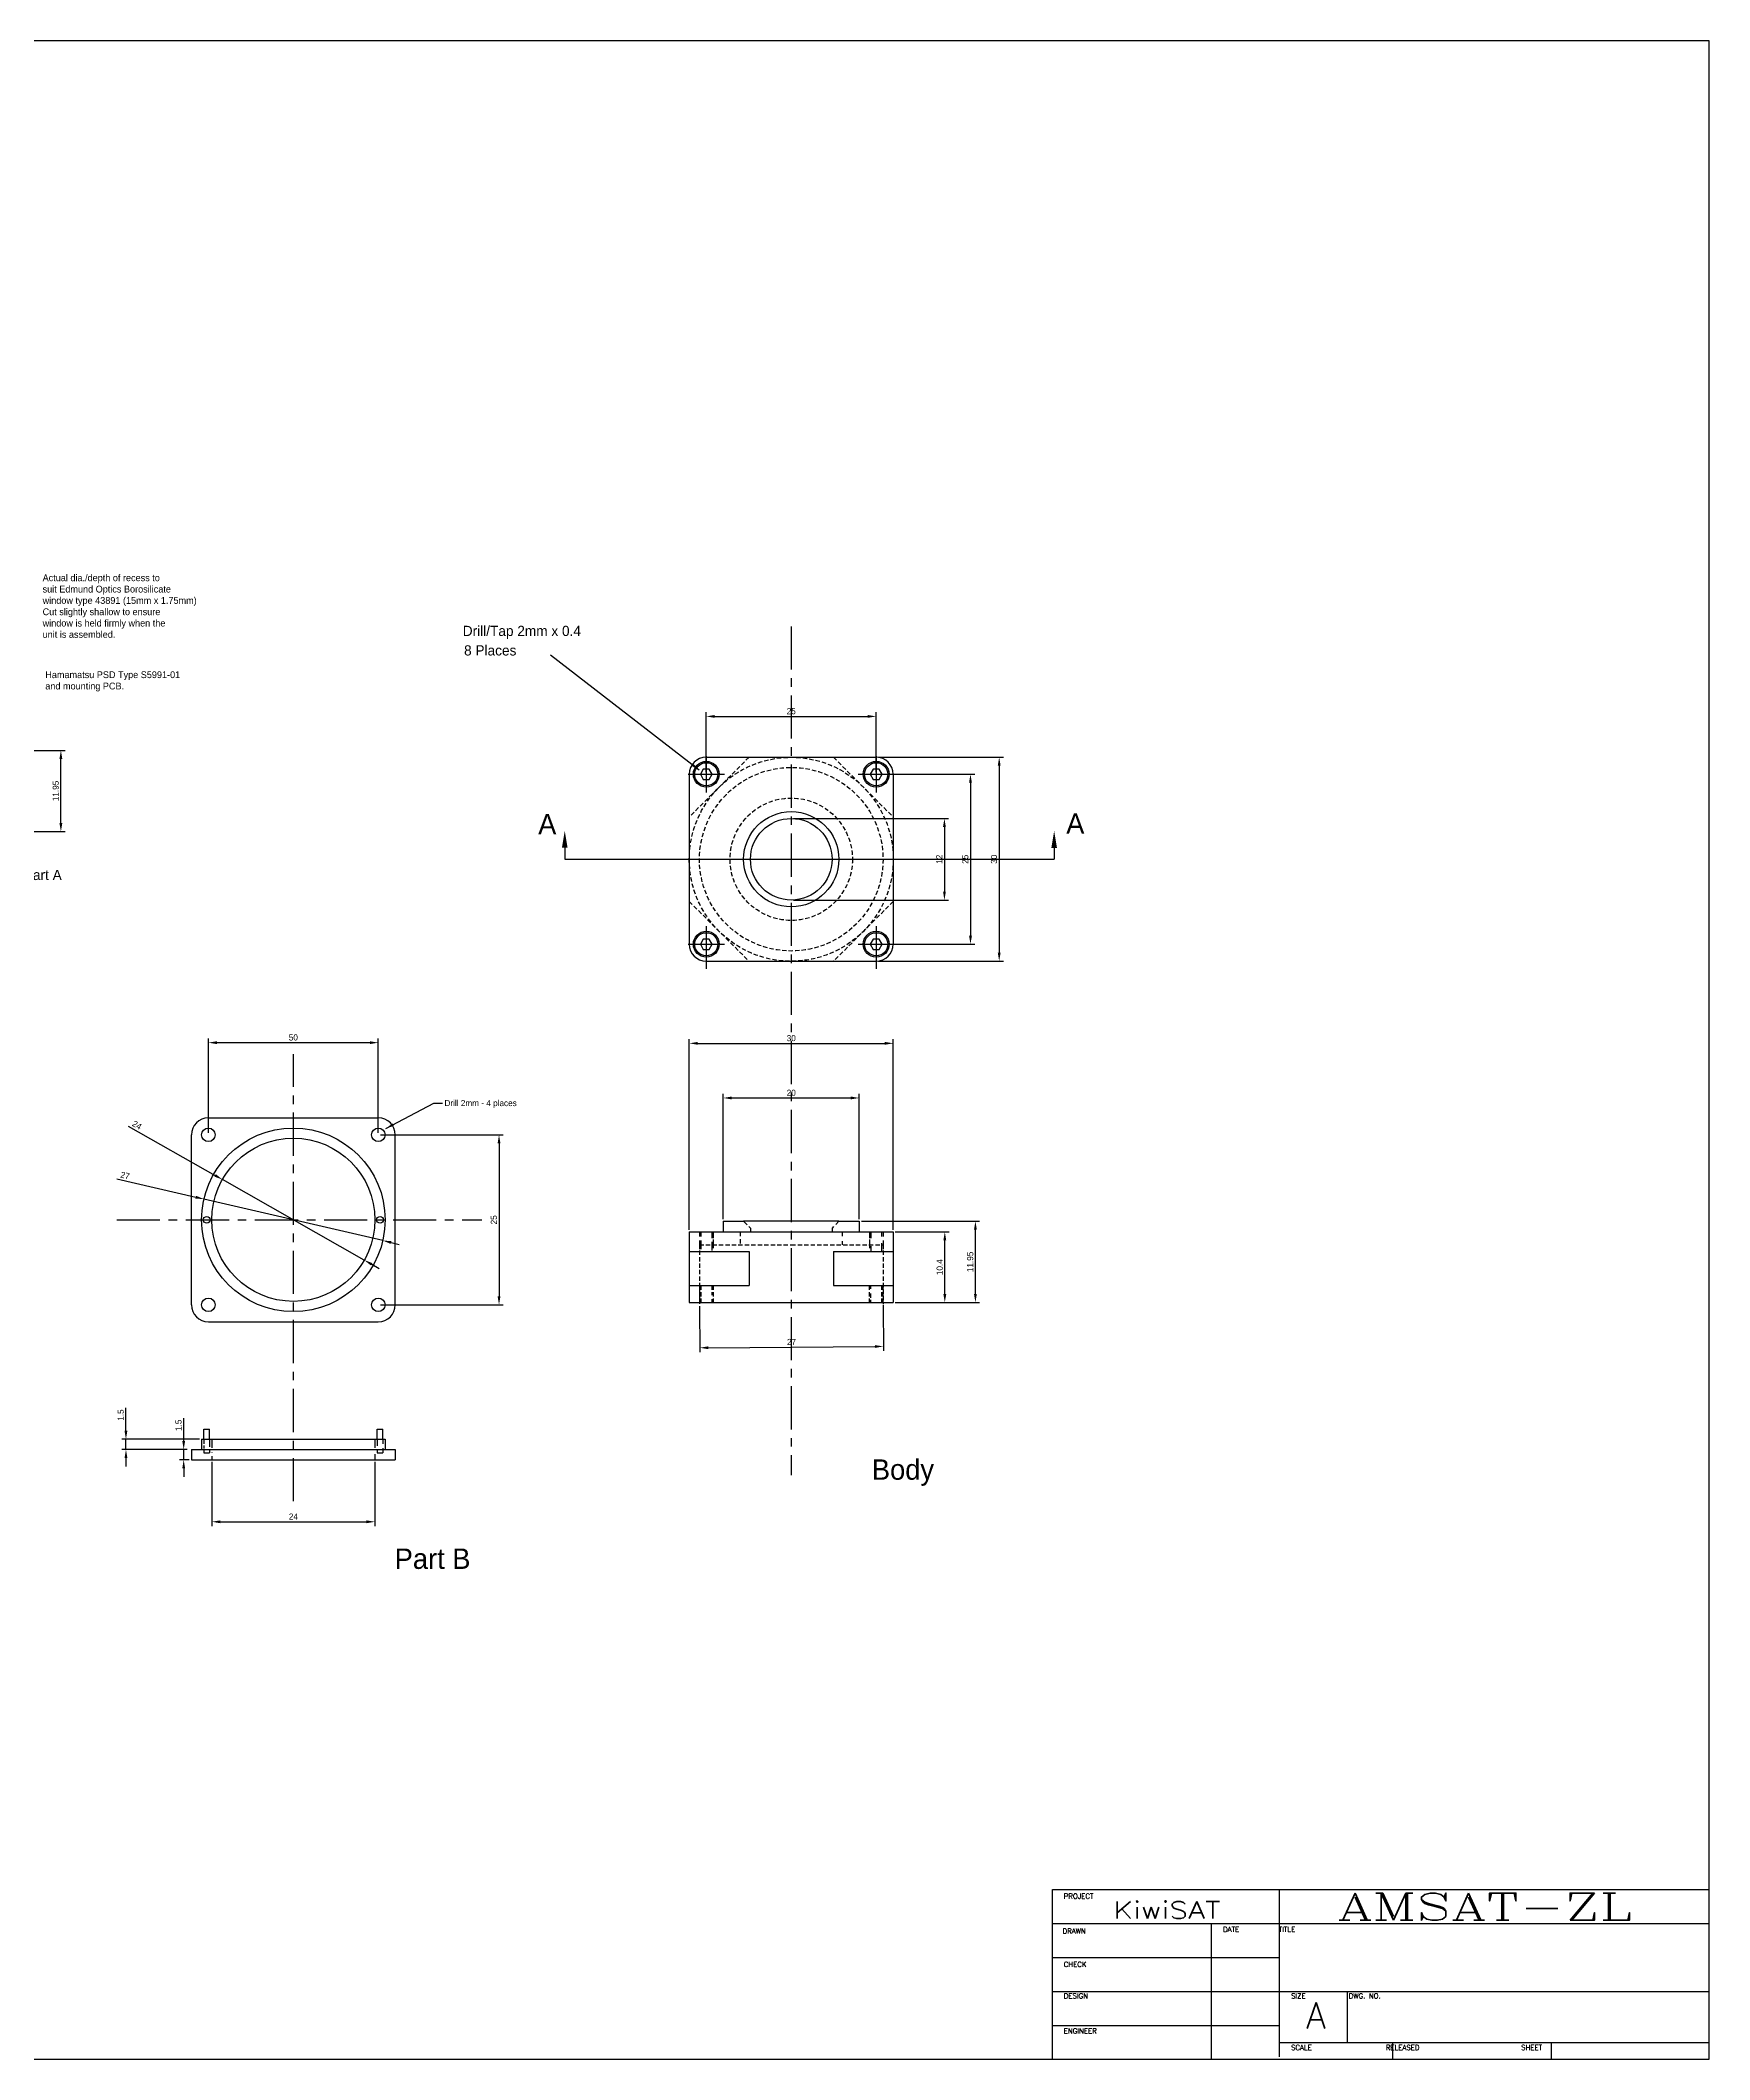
# Model space of a CAD drawing. Header units: millimetres. Extents: x 0 to 840, y 0 to 594.
# Drawn here: x 349 to 840, y 0 to 594 of the extents above; entities that cross this region are included whole.
import ezdxf
from ezdxf.enums import TextEntityAlignment as Align

# ---------------------------------------------------------------- set-up
doc = ezdxf.new("R2010")
doc.units = ezdxf.units.MM
doc.header["$LTSCALE"] = 0.4
doc.header["$PDMODE"] = 3
for name, pattern in [('CENTER', [50.8, 31.75, -6.35, 6.35, -6.35]), ('HIDDEN', [9.525, 6.35, -3.175]), ('HIDDEN2', [4.7625, 3.175, -1.5875])]:
    doc.linetypes.add(name, pattern=pattern)
for name, color, linetype in [('BORDER', 7, 'Continuous'), ('CEN', 2, 'CENTER'), ('DIMENSION', 7, 'Continuous'), ('HARDWARE', 9, 'Continuous'), ('HIDDEN', 7, 'HIDDEN2')]:
    doc.layers.add(name, color=color, linetype=linetype)
doc.styles.add('COMPLEX', font='complex', dxfattribs={"width": 1.5, "height": 8})
doc.styles.add('SIMPLEX', font='simplex', dxfattribs={"height": 0.06})
doc.dimstyles.new('ISO-25', dxfattribs={"dimtxt": 2.5, "dimasz": 2.5, "dimexe": 1.25, "dimexo": 0.625, "dimtad": 1, "dimtxsty": 'Standard', "dimcen": 2.5, "dimadec": 0, "dimazin": 0, "dimtfac": 1, "dimtmove": 0, "dimatfit": 3, "dimfxl": 0, "dimarcsym": 0})

# ---------------------------------------------------------------- blocks, each defined once
blk = doc.blocks.new('*D36')
at = {"color": 0, "lineweight": -2}
for p, q in [((449.19, 272.04), (485.33, 272.04)), ((484.08, 269.54), (484.08, 224.54)), ((449.19, 222.04), (485.33, 222.04))]:
    blk.add_line(p, q, dxfattribs=at)
at = {"color": 0}
for points in [[(483.66, 269.54), (484.5, 269.54), (484.08, 272.04)], [(483.66, 224.54), (484.5, 224.54), (484.08, 222.04)]]:
    blk.add_solid(points, dxfattribs=at)
at = {"layer": 'Defpoints', "color": 0}
for p in [(448.57, 272.04), (448.57, 222.04), (484.08, 222.04)]:
    blk.add_point(p, dxfattribs=at)
at = {"color": 0, "insert": (482.56, 247.04), "char_height": 1.8, "attachment_point": 5, "rotation": 90}
blk.add_mtext('25', dxfattribs=at)
blk = doc.blocks.new('*D37')
at = {"color": 0, "lineweight": -2}
for p, q in [((398.57, 272.67), (398.57, 300.41)), ((401.07, 299.16), (446.07, 299.16)), ((448.57, 272.67), (448.57, 300.41))]:
    blk.add_line(p, q, dxfattribs=at)
at = {"color": 0}
for points in [[(401.07, 299.57), (401.07, 298.74), (398.57, 299.16)], [(446.07, 299.57), (446.07, 298.74), (448.57, 299.16)]]:
    blk.add_solid(points, dxfattribs=at)
at = {"layer": 'Defpoints', "color": 0}
for p in [(448.57, 299.16), (398.57, 272.04), (448.57, 272.04)]:
    blk.add_point(p, dxfattribs=at)
at = {"color": 0, "insert": (423.57, 300.68), "char_height": 1.8, "attachment_point": 5}
blk.add_mtext('50', dxfattribs=at)
blk = doc.blocks.new('*D38')
at = {"color": 0, "lineweight": -2}
for p, q in [((371.66, 259.08), (394.83, 253.71)), ((449.87, 240.94), (397.27, 253.14)), ((452.31, 240.38), (454.74, 239.81))]:
    blk.add_line(p, q, dxfattribs=at)
at = {"color": 0}
for points in [[(394.93, 254.11), (394.74, 253.3), (397.27, 253.14)], [(452.4, 240.78), (452.21, 239.97), (449.87, 240.94)]]:
    blk.add_solid(points, dxfattribs=at)
at = {"layer": 'Defpoints', "color": 0}
for p in [(397.27, 253.14), (449.87, 240.94)]:
    blk.add_point(p, dxfattribs=at)
at = {"color": 0, "insert": (374.07, 260.09), "char_height": 1.8, "attachment_point": 5, "rotation": 346.94345}
blk.add_mtext('27', dxfattribs=at)
blk = doc.blocks.new('*D39')
at = {"color": 0, "lineweight": -2}
for p, q in [((374.98, 274.63), (400.52, 260.13)), ((444.44, 235.19), (402.7, 258.89)), ((446.61, 233.96), (448.79, 232.72))]:
    blk.add_line(p, q, dxfattribs=at)
at = {"color": 0}
for points in [[(400.73, 260.49), (400.32, 259.76), (402.7, 258.89)], [(446.82, 234.32), (446.41, 233.59), (444.44, 235.19)]]:
    blk.add_solid(points, dxfattribs=at)
at = {"layer": 'Defpoints', "color": 0}
for p in [(402.7, 258.89), (444.44, 235.19)]:
    blk.add_point(p, dxfattribs=at)
at = {"color": 0, "insert": (377.58, 274.91), "char_height": 1.8, "attachment_point": 5, "rotation": 330.41064}
blk.add_mtext('24', dxfattribs=at)
blk = doc.blocks.new('*D48')
at = {"color": 0, "lineweight": -2}
for p, q in [((391.3, 181.98), (391.3, 188.73)), ((392.32, 179.48), (390.05, 179.48)), ((391.3, 176.48), (391.3, 179.48)), ((392.94, 176.48), (390.05, 176.48)), ((391.3, 173.98), (391.3, 171.48))]:
    blk.add_line(p, q, dxfattribs=at)
at = {"color": 0}
for points in [[(390.89, 181.98), (391.72, 181.98), (391.3, 179.48)], [(390.89, 173.98), (391.72, 173.98), (391.3, 176.48)]]:
    blk.add_solid(points, dxfattribs=at)
at = {"layer": 'Defpoints', "color": 0}
for p in [(391.3, 179.48), (392.94, 179.48), (393.57, 176.48)]:
    blk.add_point(p, dxfattribs=at)
at = {"color": 0, "insert": (389.78, 186.6), "char_height": 1.8, "attachment_point": 5, "rotation": 90}
blk.add_mtext('1.5', dxfattribs=at)
blk = doc.blocks.new('*D49')
at = {"color": 0, "lineweight": -2}
for p, q in [((374.32, 184.98), (374.32, 191.73)), ((395.94, 182.48), (373.07, 182.48)), ((391.69, 179.48), (373.07, 179.48)), ((374.32, 179.48), (374.32, 182.48)), ((374.32, 176.98), (374.32, 174.48))]:
    blk.add_line(p, q, dxfattribs=at)
at = {"color": 0}
for points in [[(373.9, 184.98), (374.73, 184.98), (374.32, 182.48)], [(373.9, 176.98), (374.73, 176.98), (374.32, 179.48)]]:
    blk.add_solid(points, dxfattribs=at)
at = {"layer": 'Defpoints', "color": 0}
for p in [(374.32, 182.48), (392.32, 179.48), (396.57, 182.48)]:
    blk.add_point(p, dxfattribs=at)
at = {"color": 0, "insert": (372.79, 189.6), "char_height": 1.8, "attachment_point": 5, "rotation": 90}
blk.add_mtext('1.5', dxfattribs=at)
blk = doc.blocks.new('*D50')
at = {"color": 0, "lineweight": -2}
for p, q in [((399.57, 175.85), (399.57, 156.97)), ((447.57, 175.85), (447.57, 156.97)), ((402.07, 158.22), (445.07, 158.22))]:
    blk.add_line(p, q, dxfattribs=at)
at = {"color": 0}
for points in [[(402.07, 158.63), (402.07, 157.8), (399.57, 158.22)], [(445.07, 158.63), (445.07, 157.8), (447.57, 158.22)]]:
    blk.add_solid(points, dxfattribs=at)
at = {"layer": 'Defpoints', "color": 0}
for p in [(399.57, 176.48), (447.57, 176.48), (447.57, 158.22)]:
    blk.add_point(p, dxfattribs=at)
at = {"color": 0, "insert": (423.57, 159.74), "char_height": 1.8, "attachment_point": 5}
blk.add_mtext('24', dxfattribs=at)
blk = doc.blocks.new('*D53')
at = {"layer": 'Defpoints', "color": 0}
for p in [(543.06, 222.31), (597.06, 222.71), (597.15, 209.8)]:
    blk.add_point(p, dxfattribs=at)
at = {"layer": 'DIMENSION', "color": 0, "lineweight": -2}
for p, q in [((543.06, 221.68), (543.16, 208.15)), ((597.06, 222.08), (597.16, 208.55)), ((545.65, 209.41), (594.65, 209.78))]:
    blk.add_line(p, q, dxfattribs=at)
at = {"layer": 'DIMENSION', "color": 0}
for points in [[(545.65, 209.83), (545.65, 209), (543.15, 209.4)], [(594.65, 210.19), (594.65, 209.36), (597.15, 209.8)]]:
    blk.add_solid(points, dxfattribs=at)
at = {"layer": 'DIMENSION', "color": 0, "insert": (570.14, 211.12), "char_height": 1.8, "attachment_point": 5, "rotation": 0.42441}
blk.add_mtext('27', dxfattribs=at)
blk = doc.blocks.new('*D54')
at = {"layer": 'Defpoints', "color": 0}
for p in [(595.06, 378.11), (595.06, 328.11), (622.79, 328.11)]:
    blk.add_point(p, dxfattribs=at)
at = {"layer": 'DIMENSION', "color": 0, "lineweight": -2}
for p, q in [((595.68, 378.11), (624.04, 378.11)), ((622.79, 375.61), (622.79, 330.61)), ((595.68, 328.11), (624.04, 328.11))]:
    blk.add_line(p, q, dxfattribs=at)
at = {"layer": 'DIMENSION', "color": 0}
for points in [[(622.37, 375.61), (623.21, 375.61), (622.79, 378.11)], [(622.37, 330.61), (623.21, 330.61), (622.79, 328.11)]]:
    blk.add_solid(points, dxfattribs=at)
at = {"layer": 'DIMENSION', "color": 0, "insert": (621.27, 353.11), "char_height": 1.8, "attachment_point": 5, "rotation": 90}
blk.add_mtext('25', dxfattribs=at)
blk = doc.blocks.new('*D55')
at = {"layer": 'Defpoints', "color": 0}
for p in [(595.06, 395.13), (545.06, 378.11), (595.06, 378.11)]:
    blk.add_point(p, dxfattribs=at)
at = {"layer": 'DIMENSION', "color": 0, "lineweight": -2}
for p, q in [((545.06, 378.74), (545.06, 396.38)), ((547.56, 395.13), (592.56, 395.13)), ((595.06, 378.74), (595.06, 396.38))]:
    blk.add_line(p, q, dxfattribs=at)
at = {"layer": 'DIMENSION', "color": 0}
for points in [[(547.56, 395.55), (547.56, 394.71), (545.06, 395.13)], [(592.56, 395.55), (592.56, 394.71), (595.06, 395.13)]]:
    blk.add_solid(points, dxfattribs=at)
at = {"layer": 'DIMENSION', "color": 0, "insert": (570.06, 396.65), "char_height": 1.8, "attachment_point": 5}
blk.add_mtext('25', dxfattribs=at)
blk = doc.blocks.new('*D56')
at = {"layer": 'Defpoints', "color": 0}
for p in [(595.06, 383.11), (595.06, 323.11), (631.24, 323.11)]:
    blk.add_point(p, dxfattribs=at)
at = {"layer": 'DIMENSION', "color": 0, "lineweight": -2}
for p, q in [((595.68, 383.11), (632.49, 383.11)), ((631.24, 380.61), (631.24, 325.61)), ((595.68, 323.11), (632.49, 323.11))]:
    blk.add_line(p, q, dxfattribs=at)
at = {"layer": 'DIMENSION', "color": 0}
for points in [[(630.82, 380.61), (631.65, 380.61), (631.24, 383.11)], [(630.82, 325.61), (631.65, 325.61), (631.24, 323.11)]]:
    blk.add_solid(points, dxfattribs=at)
at = {"layer": 'DIMENSION', "color": 0, "insert": (629.71, 353.11), "char_height": 1.8, "attachment_point": 5, "rotation": 90}
blk.add_mtext('30', dxfattribs=at)
blk = doc.blocks.new('*D57')
at = {"layer": 'Defpoints', "color": 0}
for p in [(570.06, 365.11), (570.06, 341.11), (615.12, 341.11)]:
    blk.add_point(p, dxfattribs=at)
at = {"layer": 'DIMENSION', "color": 0, "lineweight": -2}
for p, q in [((570.68, 365.11), (616.37, 365.11)), ((615.12, 362.61), (615.12, 343.61)), ((570.68, 341.11), (616.37, 341.11))]:
    blk.add_line(p, q, dxfattribs=at)
at = {"layer": 'DIMENSION', "color": 0}
for points in [[(614.71, 362.61), (615.54, 362.61), (615.12, 365.11)], [(614.71, 343.61), (615.54, 343.61), (615.12, 341.11)]]:
    blk.add_solid(points, dxfattribs=at)
at = {"layer": 'DIMENSION', "color": 0, "insert": (613.6, 353.11), "char_height": 1.8, "attachment_point": 5, "rotation": 90}
blk.add_mtext('12', dxfattribs=at)
blk = doc.blocks.new('*D60')
at = {"layer": 'Defpoints', "color": 0}
for p in [(320.99, 385.15), (355.17, 385.15), (330.99, 361.25)]:
    blk.add_point(p, dxfattribs=at)
at = {"layer": 'DIMENSION', "color": 0, "lineweight": -2}
for p, q in [((321.61, 385.15), (356.42, 385.15)), ((355.17, 363.75), (355.17, 382.65)), ((331.61, 361.25), (356.42, 361.25))]:
    blk.add_line(p, q, dxfattribs=at)
at = {"layer": 'DIMENSION', "color": 0}
for points in [[(354.76, 382.65), (355.59, 382.65), (355.17, 385.15)], [(354.76, 363.75), (355.59, 363.75), (355.17, 361.25)]]:
    blk.add_solid(points, dxfattribs=at)
at = {"layer": 'DIMENSION', "color": 0, "insert": (353.65, 373.2), "char_height": 1.8, "attachment_point": 5, "rotation": 90}
blk.add_mtext('11.95', dxfattribs=at)
blk = doc.blocks.new('*D67')
at = {"layer": 'Defpoints', "color": 0}
for p in [(590.06, 246.61), (624.24, 246.61), (600.06, 222.71)]:
    blk.add_point(p, dxfattribs=at)
at = {"layer": 'DIMENSION', "color": 0, "lineweight": -2}
for p, q in [((590.68, 246.61), (625.49, 246.61)), ((624.24, 225.21), (624.24, 244.11)), ((600.68, 222.71), (625.49, 222.71))]:
    blk.add_line(p, q, dxfattribs=at)
at = {"layer": 'DIMENSION', "color": 0}
for points in [[(623.82, 244.11), (624.66, 244.11), (624.24, 246.61)], [(623.82, 225.21), (624.66, 225.21), (624.24, 222.71)]]:
    blk.add_solid(points, dxfattribs=at)
at = {"layer": 'DIMENSION', "color": 0, "insert": (622.72, 234.66), "char_height": 1.8, "attachment_point": 5, "rotation": 90}
blk.add_mtext('11.95', dxfattribs=at)
blk = doc.blocks.new('*D68')
at = {"layer": 'Defpoints', "color": 0}
for p in [(600.06, 243.51), (615.24, 243.51), (600.06, 222.71)]:
    blk.add_point(p, dxfattribs=at)
at = {"layer": 'DIMENSION', "color": 0, "lineweight": -2}
for p, q in [((600.68, 243.51), (616.49, 243.51)), ((615.24, 225.21), (615.24, 241.01)), ((600.68, 222.71), (616.49, 222.71))]:
    blk.add_line(p, q, dxfattribs=at)
at = {"layer": 'DIMENSION', "color": 0}
for points in [[(614.82, 241.01), (615.66, 241.01), (615.24, 243.51)], [(614.82, 225.21), (615.66, 225.21), (615.24, 222.71)]]:
    blk.add_solid(points, dxfattribs=at)
at = {"layer": 'DIMENSION', "color": 0, "insert": (613.71, 233.11), "char_height": 1.8, "attachment_point": 5, "rotation": 90}
blk.add_mtext('10.4', dxfattribs=at)
blk = doc.blocks.new('*D69')
at = {"layer": 'Defpoints', "color": 0}
for p in [(600.06, 298.96), (540.06, 243.51), (600.06, 243.51)]:
    blk.add_point(p, dxfattribs=at)
at = {"layer": 'DIMENSION', "color": 0, "lineweight": -2}
for p, q in [((540.06, 244.13), (540.06, 300.21)), ((542.56, 298.96), (597.56, 298.96)), ((600.06, 244.13), (600.06, 300.21))]:
    blk.add_line(p, q, dxfattribs=at)
at = {"layer": 'DIMENSION', "color": 0}
for points in [[(542.56, 299.38), (542.56, 298.54), (540.06, 298.96)], [(597.56, 299.38), (597.56, 298.54), (600.06, 298.96)]]:
    blk.add_solid(points, dxfattribs=at)
at = {"layer": 'DIMENSION', "color": 0, "insert": (570.06, 300.49), "char_height": 1.8, "attachment_point": 5}
blk.add_mtext('30', dxfattribs=at)
blk = doc.blocks.new('*D70')
at = {"layer": 'Defpoints', "color": 0}
for p in [(590.06, 282.89), (550.06, 246.61), (590.06, 246.61)]:
    blk.add_point(p, dxfattribs=at)
at = {"layer": 'DIMENSION', "color": 0, "lineweight": -2}
for p, q in [((550.06, 247.23), (550.06, 284.14)), ((552.56, 282.89), (587.56, 282.89)), ((590.06, 247.23), (590.06, 284.14))]:
    blk.add_line(p, q, dxfattribs=at)
at = {"layer": 'DIMENSION', "color": 0}
for points in [[(552.56, 283.31), (552.56, 282.47), (550.06, 282.89)], [(587.56, 283.31), (587.56, 282.47), (590.06, 282.89)]]:
    blk.add_solid(points, dxfattribs=at)
at = {"layer": 'DIMENSION', "color": 0, "insert": (570.06, 284.41), "char_height": 1.8, "attachment_point": 5}
blk.add_mtext('20', dxfattribs=at)

msp = doc.modelspace()

# ---------------------------------------------------------------- linework, layer by layer
at = {"linetype": 'Continuous'}
for p, q in [((545.056, 383.113), (595.056, 383.113)), ((545.056, 323.113), (595.056, 323.113)), ((550.056, 246.606), (550.056, 243.606)), ((584.056, 246.606), (556.056, 246.606)), ((590.056, 246.606), (590.056, 243.506)), ((399.569, 176.476), (447.569, 176.476))]:
    msp.add_line(p, q, dxfattribs=at)
for p, q in [((540.056, 378.113), (540.056, 328.113)), ((600.056, 378.113), (600.056, 328.113)), ((503.417, 353.113), (647.412, 353.113)), ((398.569, 277.042), (448.569, 277.042)), ((393.569, 222.042), (393.569, 272.042)), ((453.569, 222.042), (453.569, 272.042)), ((550.056, 246.606), (556.056, 246.606)), ((584.056, 246.606), (590.056, 246.606)), ((540.056, 243.506), (540.056, 222.706)), ((540.056, 243.506), (550.057, 243.506)), ((540.056, 243.506), (540.056, 222.706)), ((540.056, 237.706), (557.63, 237.706)), ((550.057, 243.506), (590.056, 243.506)), ((557.63, 237.706), (557.63, 227.706)), ((582.482, 237.706), (600.056, 237.706)), ((582.482, 237.706), (582.482, 227.706)), ((590.056, 243.506), (600.056, 243.506)), ((600.056, 243.506), (600.056, 222.706)), ((600.056, 243.506), (600.056, 222.706)), ((540.056, 227.706), (557.63, 227.706)), ((582.482, 227.706), (600.056, 227.706)), ((540.056, 222.706), (600.056, 222.706)), ((540.056, 222.706), (543.056, 222.706)), ((543.056, 222.706), (543.056, 222.306)), ((597.056, 222.706), (597.056, 222.306)), ((597.056, 222.706), (600.056, 222.706)), ((398.569, 217.042), (448.569, 217.042)), ((397.269, 182.476), (397.269, 185.476)), ((397.269, 185.476), (398.869, 185.476)), ((398.869, 182.476), (398.869, 185.476)), ((448.269, 185.476), (449.869, 185.476)), ((448.269, 182.476), (448.269, 185.476)), ((449.869, 182.476), (449.869, 185.476)), ((393.569, 179.476), (396.569, 179.476)), ((393.569, 179.476), (393.569, 176.476)), ((396.569, 182.476), (397.269, 182.476)), ((396.569, 182.476), (396.569, 179.476)), ((396.569, 179.476), (450.569, 179.476)), ((397.269, 182.476), (398.869, 182.476)), ((398.869, 182.476), (448.269, 182.476)), ((448.269, 182.476), (449.869, 182.476)), ((449.869, 182.476), (450.569, 182.476)), ((450.569, 182.476), (450.569, 179.476)), ((450.569, 179.476), (453.569, 179.476)), ((453.569, 179.476), (453.569, 176.476)), ((393.569, 176.476), (399.569, 176.476)), ((447.569, 176.476), (453.569, 176.476))]:
    msp.add_line(p, q)
msp.add_lwpolyline([(0, 0), (0, 594), (840, 594), (840, 0), (0, 0)], close=True)
for points in [[(503.417, 356.484), (503.417, 353.113)], [(647.412, 356.462), (647.412, 353.113)]]:
    msp.add_lwpolyline(points)
for centre, radius in [((570.056, 353.113), 14), ((570.056, 353.113), 12), ((398.569, 272.042), 2), ((423.569, 247.042), 27), ((448.569, 272.042), 2), ((423.569, 247.042), 24), ((398.069, 247.042), 1), ((449.069, 247.042), 1), ((398.569, 222.042), 2), ((448.569, 222.042), 2)]:
    msp.add_circle(centre, radius)
for centre, start, end in [((545.056, 378.113), 90, 180), ((595.056, 378.113), 0, 90), ((545.056, 328.113), 180, 270), ((595.056, 328.113), 270, 0), ((398.569, 272.042), 90, 180), ((448.569, 272.042), 0, 90), ((398.569, 222.042), 180, 270), ((448.569, 222.042), 270, 0)]:
    msp.add_arc(centre, 5, start, end)
for points in [[(502.584, 356.484), (503.417, 361.484), (504.251, 356.484)], [(646.579, 356.462), (647.412, 361.462), (648.246, 356.462)]]:
    msp.add_solid(points)
at = {"layer": 'BORDER'}
for p, q in [((646.925, 50), (840.257, 50)), ((646.925, 0), (646.925, 50)), ((713.591, 50), (713.591, 0.853)), ((646.925, 40), (840.159, 40)), ((693.591, 40), (693.591, 0.374)), ((646.925, 30), (713.591, 30)), ((646.925, 20), (840.159, 20)), ((733.591, 20), (733.591, 5)), ((646.925, 10), (713.591, 10)), ((713.591, 5), (840.159, 5)), ((746.924, 5), (746.924, 0)), ((793.591, 5), (793.591, 0))]:
    msp.add_line(p, q, dxfattribs=at)
at = {"layer": 'CEN', "linetype": 'CENTER'}
msp.add_line((570.056, 421.617), (570.056, 171.964), dxfattribs=at)
at = {"layer": 'CEN'}
for p, q in [((545.056, 383.433), (545.056, 372.793)), ((595.056, 383.433), (595.056, 372.793)), ((539.736, 378.113), (550.376, 378.113)), ((589.736, 378.113), (600.376, 378.113)), ((545.056, 333.433), (545.056, 322.793)), ((595.056, 333.433), (595.056, 322.793)), ((539.736, 328.113), (550.376, 328.113)), ((545.056, 328.113), (545.056, 320.836)), ((589.736, 328.113), (600.376, 328.113)), ((595.056, 328.113), (595.056, 320.836)), ((423.569, 164.266), (423.569, 295.751)), ((371.63, 247.042), (479.014, 247.042))]:
    msp.add_line(p, q, dxfattribs=at)
at = {"layer": 'HARDWARE'}
for points in [[(545.922, 376.613), (546.788, 378.113), (545.922, 379.613), (544.19, 379.613), (543.324, 378.113), (544.19, 376.613), (545.922, 376.613)], [(595.922, 376.613), (596.788, 378.113), (595.922, 379.613), (594.19, 379.613), (593.324, 378.113), (594.19, 376.613), (595.922, 376.613)], [(545.922, 326.613), (546.788, 328.113), (545.922, 329.613), (544.19, 329.613), (543.324, 328.113), (544.19, 326.613), (545.922, 326.613)], [(595.922, 326.613), (596.788, 328.113), (595.922, 329.613), (594.19, 329.613), (593.324, 328.113), (594.19, 326.613), (595.922, 326.613)]]:
    msp.add_lwpolyline(points, dxfattribs=at)
for centre, radius in [((545.056, 378.113), 3.8), ((545.056, 378.113), 3.4), ((595.056, 378.113), 3.8), ((595.056, 378.113), 3.4), ((545.056, 328.113), 3.8), ((545.056, 328.113), 3.4), ((595.056, 328.113), 3.8), ((595.056, 328.113), 3.4)]:
    msp.add_circle(centre, radius, dxfattribs=at)
at = {"layer": 'HIDDEN'}
for p, q in [((557.63, 383.113), (540.056, 365.539)), ((582.482, 383.113), (600.056, 365.539)), ((540.056, 340.686), (557.63, 323.113)), ((600.056, 340.686), (582.482, 323.113)), ((543.056, 239.906), (543.056, 222.306)), ((543.056, 239.706), (570.056, 239.706)), ((555.056, 243.506), (585.056, 243.506)), ((555.056, 243.506), (555.056, 242.26)), ((555.056, 241.378), (555.056, 239.706)), ((570.056, 239.706), (597.056, 239.706)), ((585.056, 243.506), (585.056, 241.818)), ((585.056, 240.799), (585.056, 239.706)), ((597.056, 239.906), (597.056, 222.306)), ((543.099, 227.706), (543.099, 222.706)), ((543.099, 227.706), (543.099, 222.706)), ((543.499, 227.706), (543.499, 222.706)), ((546.699, 227.706), (546.699, 224.886)), ((547.099, 227.706), (547.099, 222.706)), ((593.013, 227.706), (593.013, 222.706)), ((593.413, 227.706), (593.413, 226.765)), ((596.613, 227.706), (596.613, 222.706)), ((597.013, 227.706), (597.013, 222.706)), ((546.699, 223.75), (546.699, 222.706)), ((593.413, 225.411), (593.413, 222.706))]:
    msp.add_line(p, q, dxfattribs=at)
at = {"layer": 'HIDDEN', "linetype": 'HIDDEN'}
for p, q in [((556.056, 246.606), (557.132, 245.531)), ((557.573, 245.089), (558.056, 244.606)), ((558.056, 244.606), (558.056, 243.506)), ((582.525, 245.075), (582.056, 244.606)), ((582.056, 244.606), (582.056, 243.506)), ((584.056, 246.606), (583.13, 245.681)), ((543.056, 243.506), (543.056, 242.159)), ((543.056, 240.976), (543.056, 237.706)), ((543.456, 243.506), (543.456, 242.159)), ((543.456, 240.976), (543.456, 237.706)), ((546.656, 243.506), (546.656, 241.664)), ((546.656, 240.57), (546.656, 237.706)), ((547.056, 243.506), (547.056, 241.664)), ((547.056, 241.251), (547.056, 237.706)), ((593.056, 243.506), (593.056, 241.664)), ((593.056, 241.251), (593.056, 237.706)), ((593.456, 243.506), (593.456, 241.664)), ((593.456, 239.26), (593.456, 237.706)), ((596.656, 243.506), (596.656, 242.159)), ((596.656, 240.177), (596.656, 237.706)), ((597.056, 243.506), (597.056, 242.159)), ((597.056, 240.976), (597.056, 237.706)), ((397.269, 182.476), (397.269, 181.123)), ((397.269, 180.67), (397.269, 179.763)), ((397.269, 179.476), (397.269, 178.476)), ((397.269, 178.476), (398.869, 178.476)), ((398.869, 182.476), (398.869, 180.307)), ((398.869, 179.31), (398.869, 178.476)), ((399.569, 182.476), (399.569, 178.584)), ((447.569, 182.476), (447.569, 179.763)), ((448.269, 182.476), (448.269, 180.579)), ((448.269, 179.582), (448.269, 178.476)), ((448.269, 178.476), (449.869, 178.476)), ((449.869, 182.476), (449.869, 181.123)), ((449.869, 179.854), (449.869, 178.476)), ((399.569, 177.496), (399.569, 176.476)), ((447.569, 178.131), (447.569, 176.476))]:
    msp.add_line(p, q, dxfattribs=at)
at = {"layer": 'HIDDEN'}
for radius in [30, 27, 18]:
    msp.add_circle((570.056, 353.113), radius, dxfattribs=at)

# ---------------------------------------------------------------- texts
for s, height, p in [('Actual dia./depth of recess to', 2, (349.797, 434.915)), ('suit Edmund Optics Borosilicate', 2, (349.797, 431.581)), ('window type 43891 (15mm x 1.75mm)', 2, (349.797, 428.248)), ('window is held firmly when the ', 2, (349.797, 421.581)), ('Cut slightly shallow to ensure', 2, (349.797, 424.915)), ('unit is assembled.', 2, (349.797, 418.248)), ('8 Places', 3, (473.797, 413.056)), ('and mounting PCB.', 2, (350.583, 403.067)), ('Hamamatsu PSD Type S5991-01', 2, (350.583, 406.4)), ('A', 6, (495.598, 360.432)), ('A', 6, (650.958, 360.6)), ('Part A', 3, (344.277, 346.995)), ('Body', 6, (593.775, 170.584)), ('Part B', 6, (453.382, 144.354))]:
    msp.add_text(s, height=height).set_placement(p)
at = {"insert": (468.03, 282.29), "char_height": 1.8, "width": 286.23685, "attachment_point": 1}
msp.add_mtext('Drill 2mm - 4 places', dxfattribs=at)
at = {"layer": 'BORDER', "style": 'SIMPLEX'}
for s, height, p in [('PROJECT', 1.5, (650.242, 47.333)), ('DRAWN', 1.5, (649.893, 37.066)), ('DATE          TITLE', 1.49999, (697.114, 37.545)), ('CHECK', 1.5, (650.242, 27.278)), ('DESIGN', 1.5, (650.242, 17.986)), ('SIZE           DWG. NO.', 1.49999, (717.113, 17.986)), ('ENGINEER', 1.5, (650.242, 7.702)), ('SCALE                   RELEASED                          SHEET', 1.49999, (717.113, 2.817))]:
    msp.add_text(s, height=height, dxfattribs=at).set_placement(p)
at = {"layer": 'BORDER'}
for s, height, style, width, p in [('AMSAT-ZL', 8, 'COMPLEX', 1.5, (773.985, 40.978)), ('KiwiSAT', 5, 'SIMPLEX', 1.3, (680.567, 41.473))]:
    msp.add_text(s, height=height, dxfattribs=dict(at, style=style, width=width)).set_placement(p, align=Align.CENTER)
at = {"layer": 'BORDER', "style": 'SIMPLEX'}
msp.add_text('A', height=7.62, dxfattribs=at).set_placement((724.476, 9.143), align=Align.CENTER)
at = {"layer": 'HIDDEN'}
msp.add_text('Drill/Tap 2mm x 0.4', height=3, dxfattribs=at).set_placement((473.406, 418.785))

# ---------------------------------------------------------------- dimensions: what is measured, and where the dimension line sits
dim = msp.add_linear_dim(base=(448.569, 299.156), p1=(398.569, 272.042), p2=(448.569, 272.042), dimstyle='ISO-25', override={"dimtxt": 1.8, "dimfrac": 2})
dim.commit()
dim.dimension.update_dxf_attribs({"geometry": '*D37', "text_midpoint": (423.569, 300.681)})
for p1, p2, text, picture, middle in [((444.439, 235.191), (402.698, 258.893), '24', '*D39', (376.828, 273.583)), ((449.871, 240.942), (397.267, 253.142), '27', '*D38', (373.725, 258.601))]:
    dim = msp.add_diameter_dim_2p(p1=p1, p2=p2, text=text, dimstyle='ISO-25', override={"dimtxt": 1.8, "dimfrac": 2})
    dim.commit()
    dim.dimension.update_dxf_attribs({"geometry": picture, "text_midpoint": middle, "dimtype": 163})
dim = msp.add_aligned_dim(p1=(448.569, 272.042), p2=(448.569, 222.042), distance=35.511, text='25', dimstyle='ISO-25', override={"dimtxt": 1.8, "dimfrac": 2})
dim.commit()
dim.dimension.update_dxf_attribs({"geometry": '*D36', "text_midpoint": (482.555, 247.042)})
for base, p1, p2, picture, middle in [((374.315, 182.476), (392.319, 179.476), (396.569, 182.476), '*D49', (372.79, 189.601)), ((391.303, 179.476), (393.569, 176.476), (392.944, 179.476), '*D48', (389.778, 186.601))]:
    dim = msp.add_linear_dim(base=base, p1=p1, p2=p2, angle=90, text='1.5', dimstyle='ISO-25', override={"dimtxt": 1.8, "dimfrac": 2})
    dim.commit()
    dim.dimension.update_dxf_attribs({"geometry": picture, "text_midpoint": middle})
dim = msp.add_linear_dim(base=(447.569, 158.217), p1=(399.569, 176.476), p2=(447.569, 176.476), text='24', dimstyle='ISO-25', override={"dimtxt": 1.8, "dimfrac": 2})
dim.commit()
dim.dimension.update_dxf_attribs({"geometry": '*D50', "text_midpoint": (423.569, 159.742)})
at = {"layer": 'DIMENSION'}
for p1, p2, distance, text, picture, middle in [((545.056, 378.113), (595.056, 378.113), 17.016, '25', '*D55', (570.056, 396.654)), ((595.056, 383.113), (595.056, 323.113), 36.179, '30', '*D56', (629.71, 353.113)), ((595.056, 378.113), (595.056, 328.113), 27.734, '25', '*D54', (621.265, 353.113)), ((570.056, 365.113), (570.056, 341.113), 45.067, '12', '*D57', (613.598, 353.113)), ((543.056, 222.306), (597.056, 222.706), -12.91, '27', '*D53', (570.14, 211.121))]:
    dim = msp.add_aligned_dim(p1=p1, p2=p2, distance=distance, text=text, dimstyle='ISO-25', override={"dimtxt": 1.8, "dimfrac": 2}, dxfattribs=at)
    dim.commit()
    dim.dimension.update_dxf_attribs({"geometry": picture, "text_midpoint": middle})
for base, p1, p2, text, picture, middle in [((355.172, 385.149), (330.987, 361.249), (320.987, 385.149), '11.95', '*D60', (353.647, 373.199)), ((624.242, 246.606), (600.056, 222.706), (590.056, 246.606), '11.95', '*D67', (622.717, 234.656)), ((615.239, 243.506), (600.056, 222.706), (600.056, 243.506), '10.4', '*D68', (613.714, 233.106))]:
    dim = msp.add_linear_dim(base=base, p1=p1, p2=p2, angle=90, text=text, dimstyle='ISO-25', override={"dimtxt": 1.8, "dimfrac": 2}, dxfattribs=at)
    dim.commit()
    dim.dimension.update_dxf_attribs({"geometry": picture, "text_midpoint": middle})
for base, p1, p2, text, picture, middle in [((600.056, 298.961), (540.056, 243.506), (600.056, 243.506), '30', '*D69', (570.056, 300.486)), ((590.056, 282.889), (550.056, 246.606), (590.056, 246.606), '20', '*D70', (570.056, 284.414))]:
    dim = msp.add_linear_dim(base=base, p1=p1, p2=p2, text=text, dimstyle='ISO-25', override={"dimtxt": 1.8, "dimfrac": 2}, dxfattribs=at)
    dim.commit()
    dim.dimension.update_dxf_attribs({"geometry": picture, "text_midpoint": middle})

# ---------------------------------------------------------------- leaders
msp.add_leader([(542.998, 379.333), (499.21, 413.189)], dimstyle='ISO-25', override={"dimtxt": 1.8, "dimgap": 0.625, "dimtad": 0, "dimfrac": 2})
at = {"annotation_type": 0, "has_hookline": 1, "hookline_direction": 0, "text_width": 31.5}
msp.add_leader([(450.729, 273.86), (464.905, 281.39), (467.405, 281.39)], dimstyle='ISO-25', override={"dimtxt": 1.8, "dimgap": 0.625, "dimtad": 0, "dimfrac": 2}, dxfattribs=at)

doc.saveas('drawing.dxf')
